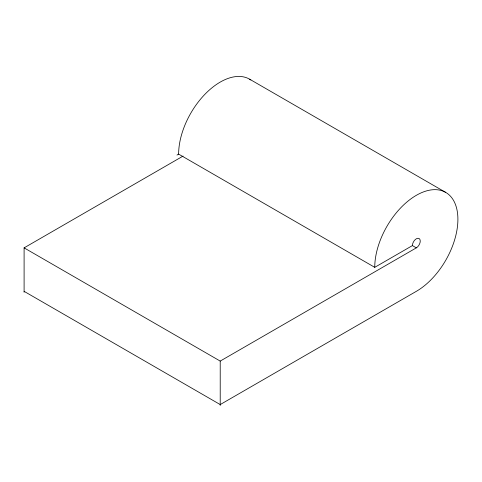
<?xml version="1.0" encoding="UTF-8"?>
<svg xmlns="http://www.w3.org/2000/svg" width="482" height="482" viewBox="0 0 482 482"><rect width="100%" height="100%" fill="white"/><g stroke="black" fill="none" stroke-linecap="round" stroke-linejoin="round"><path stroke-width="0.72" d="M176.99 155.059L178.635 154.113A58.798 33.945 -60 0 1 205.139 94.068A58.798 33.945 -60 0 1 250.857 79.97M24.1 292.249L24.1 247.862L183.076 156.078M178.635 154.113L374.749 267.335L412.399 245.597A5.549 3.205 -60 0 1 416.321 238.801A5.549 3.205 -60 0 1 420.244 241.066A5.549 3.205 -60 0 1 416.321 247.862L220.214 361.084L24.1 247.862M249.61 79.187L445.723 192.414M412.417 245.603L416.321 247.862M24.1 291.339L220.214 404.567L416.321 291.339A58.798 33.945 -60 0 0 457.9 219.328A58.798 33.945 -60 0 0 416.321 195.324A58.798 33.945 -60 0 0 374.749 267.335M220.214 361.084L220.214 405.47"/></g></svg>
